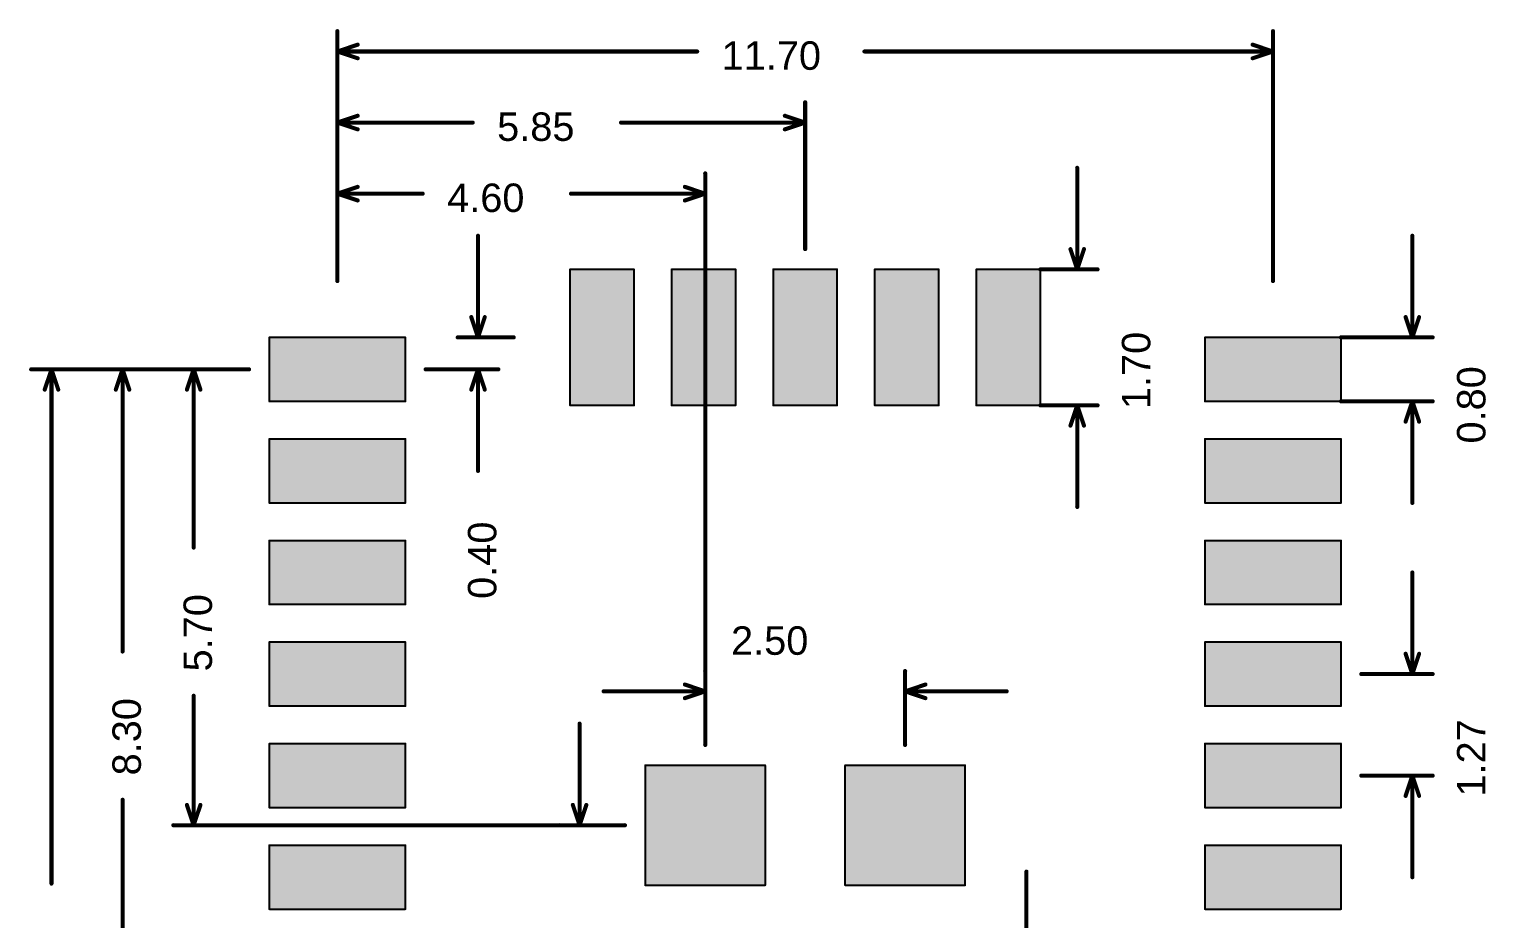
# Model space of a CAD drawing. Header units: inches. Extents: x -3.5 to 14.8, y -17.7 to 3.5.
# Drawn here: x -3.45 to 14.76, y -7.67 to 3.45 of the extents above; entities that cross this region are included whole.
import ezdxf

# ---------------------------------------------------------------- set-up
doc = ezdxf.new("R2010")
doc.units = ezdxf.units.IN
doc.layers.add('Mechanical 16', color=56, linetype='Continuous')
doc.layers.add('Top Layer', color=1, linetype='Continuous')
doc.styles.add('Arial', font='', dxfattribs={"height": 0.2})
doc.styles.get('Arial').set_extended_font_data('Arial')

msp = doc.modelspace()

# ---------------------------------------------------------------- hatches: boundary and pattern name
at = {"layer": 'Top Layer'}
for points in [[(4.11, 0.45), (4.11, -1.25), (3.31, -1.25), (3.31, 0.45)], [(5.38, 0.45), (5.38, -1.25), (4.58, -1.25), (4.58, 0.45)], [(6.65, 0.45), (6.65, -1.25), (5.85, -1.25), (5.85, 0.45)], [(7.92, 0.45), (7.92, -1.25), (7.12, -1.25), (7.12, 0.45)], [(9.19, 0.45), (9.19, -1.25), (8.39, -1.25), (8.39, 0.45)], [(-0.45, -0.4), (1.25, -0.4), (1.25, -1.2), (-0.45, -1.2)], [(12.95, -1.2), (11.25, -1.2), (11.25, -0.4), (12.95, -0.4)], [(-0.45, -1.67), (1.25, -1.67), (1.25, -2.47), (-0.45, -2.47)], [(12.95, -2.47), (11.25, -2.47), (11.25, -1.67), (12.95, -1.67)], [(-0.45, -2.94), (1.25, -2.94), (1.25, -3.74), (-0.45, -3.74)], [(12.95, -3.74), (11.25, -3.74), (11.25, -2.94), (12.95, -2.94)], [(-0.45, -4.21), (1.25, -4.21), (1.25, -5.01), (-0.45, -5.01)], [(12.95, -5.01), (11.25, -5.01), (11.25, -4.21), (12.95, -4.21)], [(-0.45, -5.48), (1.25, -5.48), (1.25, -6.28), (-0.45, -6.28)], [(12.95, -6.28), (11.25, -6.28), (11.25, -5.48), (12.95, -5.48)], [(4.25, -5.75), (5.75, -5.75), (5.75, -7.25), (4.25, -7.25)], [(6.75, -5.75), (8.25, -5.75), (8.25, -7.25), (6.75, -7.25)], [(-0.45, -6.75), (1.25, -6.75), (1.25, -7.55), (-0.45, -7.55)], [(12.95, -7.55), (11.25, -7.55), (11.25, -6.75), (12.95, -6.75)]]:
    msp.add_hatch(color=1, dxfattribs=at).paths.add_polyline_path(points)

# ---------------------------------------------------------------- linework, layer by layer
at = {"layer": 'Mechanical 16'}
for points, const_width in [([(0.4, 0.304), (0.4, 3.429)], 0.0508), ([(0.4, 3.175), (0.654, 3.26)], 0.0508), ([(11.846, 3.26), (12.1, 3.175)], 0.0508), ([(12.1, 0.304), (12.1, 3.429)], 0.0508), ([(0.4, 3.175), (4.9, 3.175)], 0.0508), ([(0.4, 3.175), (0.654, 3.09)], 0.0508), ([(6.991, 3.175), (12.1, 3.175)], 0.0508), ([(11.846, 3.09), (12.1, 3.175)], 0.0508), ([(0.4, 0.304), (0.4, 2.54)], 0.0508), ([(6.25, 0.704), (6.25, 2.54)], 0.0508), ([(0.4, 2.286), (0.654, 2.371)], 0.0508), ([(5.996, 2.371), (6.25, 2.286)], 0.0508), ([(0.4, 2.286), (2.093, 2.286)], 0.0508), ([(0.4, 2.286), (0.654, 2.201)], 0.0508), ([(3.947, 2.286), (6.25, 2.286)], 0.0508), ([(5.996, 2.201), (6.25, 2.286)], 0.0508), ([(0.4, 0.304), (0.4, 1.651)], 0.0508), ([(5, -5.496), (5, 1.651)], 0.0508), ([(9.652, 0.45), (9.652, 1.72)], 0.0508), ([(0.4, 1.397), (0.654, 1.482)], 0.0508), ([(4.746, 1.482), (5, 1.397)], 0.0508), ([(0.4, 1.397), (1.468, 1.397)], 0.0508), ([(0.4, 1.397), (0.654, 1.312)], 0.0508), ([(3.322, 1.397), (5, 1.397)], 0.0508), ([(4.746, 1.312), (5, 1.397)], 0.0508), ([(2.159, -0.4), (2.159, 0.87)], 0.0508), ([(9.567, 0.704), (9.652, 0.45)], 0.0508), ([(9.652, 0.45), (9.737, 0.704)], 0.0508), ([(13.843, -0.4), (13.843, 0.87)], 0.0508), ([(3.31, 0.45), (4.11, 0.45)], 0.025), ([(3.31, -1.25), (3.31, 0.45)], 0.025), ([(4.11, -1.25), (4.11, 0.45)], 0.025), ([(4.58, 0.45), (5.38, 0.45)], 0.025), ([(4.58, -1.25), (4.58, 0.45)], 0.025), ([(5.38, -1.25), (5.38, 0.45)], 0.025), ([(5.85, 0.45), (6.65, 0.45)], 0.025), ([(5.85, -1.25), (5.85, 0.45)], 0.025), ([(6.65, -1.25), (6.65, 0.45)], 0.025), ([(7.12, 0.45), (7.92, 0.45)], 0.025), ([(7.12, -1.25), (7.12, 0.45)], 0.025), ([(7.92, -1.25), (7.92, 0.45)], 0.025), ([(8.39, 0.45), (9.19, 0.45)], 0.025), ([(8.39, -1.25), (8.39, 0.45)], 0.025), ([(9.19, 0.45), (9.906, 0.45)], 0.0508), ([(9.19, -1.25), (9.19, 0.45)], 0.025), ([(2.074, -0.146), (2.159, -0.4)], 0.0508), ([(2.159, -0.4), (2.244, -0.146)], 0.0508), ([(13.758, -0.146), (13.843, -0.4)], 0.0508), ([(13.843, -0.4), (13.928, -0.146)], 0.0508), ([(-0.45, -1.2), (-0.45, -0.4)], 0.025), ([(-0.45, -0.4), (1.25, -0.4)], 0.025), ([(1.25, -1.2), (1.25, -0.4)], 0.025), ([(1.905, -0.4), (2.606, -0.4)], 0.0508), ([(11.25, -0.4), (12.95, -0.4)], 0.025), ([(11.25, -1.2), (11.25, -0.4)], 0.025), ([(12.95, -0.4), (14.097, -0.4)], 0.0508), ([(12.95, -1.2), (12.95, -0.4)], 0.025), ([(-3.429, -0.8), (-0.704, -0.8)], 0.0508), ([(-3.26, -1.054), (-3.175, -0.8)], 0.0508), ([(-3.175, -7.23), (-3.175, -0.8)], 0.0508), ([(-3.175, -0.8), (-3.09, -1.054)], 0.0508), ([(-2.54, -0.8), (-0.704, -0.8)], 0.0508), ([(-2.371, -1.054), (-2.286, -0.8)], 0.0508), ([(-2.286, -4.328), (-2.286, -0.8)], 0.0508), ([(-2.286, -0.8), (-2.201, -1.054)], 0.0508), ([(-1.651, -0.8), (-0.704, -0.8)], 0.0508), ([(-1.482, -1.054), (-1.397, -0.8)], 0.0508), ([(-1.397, -3.028), (-1.397, -0.8)], 0.0508), ([(-1.397, -0.8), (-1.312, -1.054)], 0.0508), ([(1.504, -0.8), (2.413, -0.8)], 0.0508), ([(2.074, -1.054), (2.159, -0.8)], 0.0508), ([(2.159, -2.07), (2.159, -0.8)], 0.0508), ([(2.159, -0.8), (2.244, -1.054)], 0.0508), ([(-0.45, -1.2), (1.25, -1.2)], 0.025), ([(3.31, -1.25), (4.11, -1.25)], 0.025), ([(4.58, -1.25), (5.38, -1.25)], 0.025), ([(5.85, -1.25), (6.65, -1.25)], 0.025), ([(7.12, -1.25), (7.92, -1.25)], 0.025), ([(8.39, -1.25), (9.19, -1.25)], 0.025), ([(9.19, -1.25), (9.906, -1.25)], 0.0508), ([(9.567, -1.504), (9.652, -1.25)], 0.0508), ([(9.652, -2.52), (9.652, -1.25)], 0.0508), ([(9.652, -1.25), (9.737, -1.504)], 0.0508), ([(11.25, -1.2), (12.95, -1.2)], 0.025), ([(12.95, -1.2), (14.097, -1.2)], 0.0508), ([(13.758, -1.454), (13.843, -1.2)], 0.0508), ([(13.843, -2.47), (13.843, -1.2)], 0.0508), ([(13.843, -1.2), (13.928, -1.454)], 0.0508), ([(-0.45, -2.47), (-0.45, -1.67)], 0.025), ([(-0.45, -1.67), (1.25, -1.67)], 0.025), ([(1.25, -2.47), (1.25, -1.67)], 0.025), ([(11.25, -1.67), (12.95, -1.67)], 0.025), ([(11.25, -2.47), (11.25, -1.67)], 0.025), ([(12.95, -2.47), (12.95, -1.67)], 0.025), ([(-0.45, -2.47), (1.25, -2.47)], 0.025), ([(11.25, -2.47), (12.95, -2.47)], 0.025), ([(-0.45, -3.74), (-0.45, -2.94)], 0.025), ([(-0.45, -2.94), (1.25, -2.94)], 0.025), ([(1.25, -3.74), (1.25, -2.94)], 0.025), ([(11.25, -2.94), (12.95, -2.94)], 0.025), ([(11.25, -3.74), (11.25, -2.94)], 0.025), ([(12.95, -3.74), (12.95, -2.94)], 0.025), ([(13.843, -4.61), (13.843, -3.34)], 0.0508), ([(-0.45, -3.74), (1.25, -3.74)], 0.025), ([(11.25, -3.74), (12.95, -3.74)], 0.025), ([(-0.45, -5.01), (-0.45, -4.21)], 0.025), ([(-0.45, -4.21), (1.25, -4.21)], 0.025), ([(1.25, -5.01), (1.25, -4.21)], 0.025), ([(11.25, -4.21), (12.95, -4.21)], 0.025), ([(11.25, -5.01), (11.25, -4.21)], 0.025), ([(12.95, -5.01), (12.95, -4.21)], 0.025), ([(13.758, -4.356), (13.843, -4.61)], 0.0508), ([(13.843, -4.61), (13.928, -4.356)], 0.0508), ([(5, -5.496), (5, -4.572)], 0.0508), ([(7.5, -5.496), (7.5, -4.572)], 0.0508), ([(4.746, -4.741), (5, -4.826)], 0.0508), ([(7.5, -4.826), (7.754, -4.741)], 0.0508), ([(13.204, -4.61), (14.097, -4.61)], 0.0508), ([(-1.397, -6.5), (-1.397, -4.882)], 0.0508), ([(3.73, -4.826), (5, -4.826)], 0.0508), ([(4.746, -4.911), (5, -4.826)], 0.0508), ([(7.5, -4.826), (8.77, -4.826)], 0.0508), ([(7.5, -4.826), (7.754, -4.911)], 0.0508), ([(-0.45, -5.01), (1.25, -5.01)], 0.025), ([(11.25, -5.01), (12.95, -5.01)], 0.025), ([(3.429, -6.5), (3.429, -5.23)], 0.0508), ([(-0.45, -6.28), (-0.45, -5.48)], 0.025), ([(-0.45, -5.48), (1.25, -5.48)], 0.025), ([(1.25, -6.28), (1.25, -5.48)], 0.025), ([(11.25, -5.48), (12.95, -5.48)], 0.025), ([(11.25, -6.28), (11.25, -5.48)], 0.025), ([(12.95, -6.28), (12.95, -5.48)], 0.025), ([(4.25, -5.75), (5.75, -5.75)], 0.025), ([(4.25, -7.25), (4.25, -5.75)], 0.025), ([(5.75, -7.25), (5.75, -5.75)], 0.025), ([(6.75, -7.25), (6.75, -5.75)], 0.025), ([(6.75, -5.75), (8.25, -5.75)], 0.025), ([(8.25, -7.25), (8.25, -5.75)], 0.025), ([(13.204, -5.88), (14.097, -5.88)], 0.0508), ([(13.758, -6.134), (13.843, -5.88)], 0.0508), ([(13.843, -7.15), (13.843, -5.88)], 0.0508), ([(13.843, -5.88), (13.928, -6.134)], 0.0508), ([(-2.286, -9.1), (-2.286, -6.182)], 0.0508), ([(-1.482, -6.246), (-1.397, -6.5)], 0.0508), ([(-1.397, -6.5), (-1.312, -6.246)], 0.0508), ([(-0.45, -6.28), (1.25, -6.28)], 0.025), ([(3.344, -6.246), (3.429, -6.5)], 0.0508), ([(3.429, -6.5), (3.514, -6.246)], 0.0508), ([(11.25, -6.28), (12.95, -6.28)], 0.025), ([(-1.651, -6.5), (3.996, -6.5)], 0.0508), ([(3.175, -6.5), (3.996, -6.5)], 0.0508), ([(-0.45, -7.55), (-0.45, -6.75)], 0.025), ([(-0.45, -6.75), (1.25, -6.75)], 0.025), ([(1.25, -7.55), (1.25, -6.75)], 0.025), ([(11.25, -6.75), (12.95, -6.75)], 0.025), ([(11.25, -7.55), (11.25, -6.75)], 0.025), ([(12.95, -7.55), (12.95, -6.75)], 0.025), ([(9.017, -8.35), (9.017, -7.08)], 0.0508), ([(4.25, -7.25), (5.75, -7.25)], 0.025), ([(6.75, -7.25), (8.25, -7.25)], 0.025), ([(-0.45, -7.55), (1.25, -7.55)], 0.025), ([(11.25, -7.55), (12.95, -7.55)], 0.025)]:
    msp.add_lwpolyline(points, dxfattribs=dict(at, const_width=const_width))
for points, const_width in [([(0.387, 3.429, 1), (0.413, 3.429, 1)], 0.0254), ([(0.641, 3.26, 1), (0.667, 3.26, 1)], 0.0254), ([(11.833, 3.26, 1), (11.859, 3.26, 1)], 0.0254), ([(12.087, 3.429, 1), (12.113, 3.429, 1)], 0.0254), ([(0.387, 3.175, 1), (0.413, 3.175, 1)], 0.0254), ([(0.387, 3.175, 1), (0.413, 3.175, 1)], 0.0254), ([(0.387, 3.175, 1), (0.413, 3.175, 1)], 0.0254), ([(0.641, 3.09, 1), (0.667, 3.09, 1)], 0.0254), ([(4.887, 3.175, 1), (4.913, 3.175, 1)], 0.0254), ([(6.978, 3.175, 1), (7.003, 3.175, 1)], 0.0254), ([(11.833, 3.09, 1), (11.859, 3.09, 1)], 0.0254), ([(12.087, 3.175, 1), (12.113, 3.175, 1)], 0.0254), ([(12.087, 3.175, 1), (12.113, 3.175, 1)], 0.0254), ([(12.087, 3.175, 1), (12.113, 3.175, 1)], 0.0254), ([(0.387, 2.54, 1), (0.413, 2.54, 1)], 0.0254), ([(6.237, 2.54, 1), (6.263, 2.54, 1)], 0.0254), ([(0.641, 2.371, 1), (0.667, 2.371, 1)], 0.0254), ([(5.983, 2.371, 1), (6.009, 2.371, 1)], 0.0254), ([(0.387, 2.286, 1), (0.413, 2.286, 1)], 0.0254), ([(0.387, 2.286, 1), (0.413, 2.286, 1)], 0.0254), ([(0.387, 2.286, 1), (0.413, 2.286, 1)], 0.0254), ([(0.641, 2.201, 1), (0.667, 2.201, 1)], 0.0254), ([(2.081, 2.286, 1), (2.106, 2.286, 1)], 0.0254), ([(3.934, 2.286, 1), (3.96, 2.286, 1)], 0.0254), ([(5.983, 2.201, 1), (6.009, 2.201, 1)], 0.0254), ([(6.237, 2.286, 1), (6.263, 2.286, 1)], 0.0254), ([(6.237, 2.286, 1), (6.263, 2.286, 1)], 0.0254), ([(6.237, 2.286, 1), (6.263, 2.286, 1)], 0.0254), ([(0.387, 1.651, 1), (0.413, 1.651, 1)], 0.0254), ([(4.987, 1.651, 1), (5.013, 1.651, 1)], 0.0254), ([(9.639, 1.72, 1), (9.665, 1.72, 1)], 0.0254), ([(0.641, 1.482, 1), (0.667, 1.482, 1)], 0.0254), ([(4.733, 1.482, 1), (4.759, 1.482, 1)], 0.0254), ([(0.387, 1.397, 1), (0.413, 1.397, 1)], 0.0254), ([(0.387, 1.397, 1), (0.413, 1.397, 1)], 0.0254), ([(0.387, 1.397, 1), (0.413, 1.397, 1)], 0.0254), ([(0.641, 1.312, 1), (0.667, 1.312, 1)], 0.0254), ([(1.456, 1.397, 1), (1.481, 1.397, 1)], 0.0254), ([(3.309, 1.397, 1), (3.335, 1.397, 1)], 0.0254), ([(4.733, 1.312, 1), (4.759, 1.312, 1)], 0.0254), ([(4.987, 1.397, 1), (5.013, 1.397, 1)], 0.0254), ([(4.987, 1.397, 1), (5.013, 1.397, 1)], 0.0254), ([(4.987, 1.397, 1), (5.013, 1.397, 1)], 0.0254), ([(2.146, 0.87, 1), (2.172, 0.87, 1)], 0.0254), ([(6.237, 0.704, 1), (6.263, 0.704, 1)], 0.0254), ([(9.555, 0.704, 1), (9.58, 0.704, 1)], 0.0254), ([(9.724, 0.704, 1), (9.749, 0.704, 1)], 0.0254), ([(13.83, 0.87, 1), (13.856, 0.87, 1)], 0.0254), ([(3.304, 0.45, 1), (3.316, 0.45, 1)], 0.0125), ([(3.304, 0.45, 1), (3.316, 0.45, 1)], 0.0125), ([(4.104, 0.45, 1), (4.116, 0.45, 1)], 0.0125), ([(4.104, 0.45, 1), (4.116, 0.45, 1)], 0.0125), ([(4.574, 0.45, 1), (4.586, 0.45, 1)], 0.0125), ([(4.574, 0.45, 1), (4.586, 0.45, 1)], 0.0125), ([(5.374, 0.45, 1), (5.386, 0.45, 1)], 0.0125), ([(5.374, 0.45, 1), (5.386, 0.45, 1)], 0.0125), ([(5.844, 0.45, 1), (5.856, 0.45, 1)], 0.0125), ([(5.844, 0.45, 1), (5.856, 0.45, 1)], 0.0125), ([(6.644, 0.45, 1), (6.656, 0.45, 1)], 0.0125), ([(6.644, 0.45, 1), (6.656, 0.45, 1)], 0.0125), ([(7.114, 0.45, 1), (7.126, 0.45, 1)], 0.0125), ([(7.114, 0.45, 1), (7.126, 0.45, 1)], 0.0125), ([(7.914, 0.45, 1), (7.926, 0.45, 1)], 0.0125), ([(7.914, 0.45, 1), (7.926, 0.45, 1)], 0.0125), ([(8.384, 0.45, 1), (8.396, 0.45, 1)], 0.0125), ([(8.384, 0.45, 1), (8.396, 0.45, 1)], 0.0125), ([(9.177, 0.45, 1), (9.203, 0.45, 1)], 0.0254), ([(9.184, 0.45, 1), (9.196, 0.45, 1)], 0.0125), ([(9.184, 0.45, 1), (9.196, 0.45, 1)], 0.0125), ([(9.639, 0.45, 1), (9.665, 0.45, 1)], 0.0254), ([(9.639, 0.45, 1), (9.665, 0.45, 1)], 0.0254), ([(9.639, 0.45, 1), (9.665, 0.45, 1)], 0.0254), ([(9.893, 0.45, 1), (9.919, 0.45, 1)], 0.0254), ([(0.387, 0.304, 1), (0.413, 0.304, 1)], 0.0254), ([(0.387, 0.304, 1), (0.413, 0.304, 1)], 0.0254), ([(0.387, 0.304, 1), (0.413, 0.304, 1)], 0.0254), ([(12.087, 0.304, 1), (12.113, 0.304, 1)], 0.0254), ([(2.062, -0.146, 1), (2.087, -0.146, 1)], 0.0254), ([(2.231, -0.146, 1), (2.256, -0.146, 1)], 0.0254), ([(13.746, -0.146, 1), (13.771, -0.146, 1)], 0.0254), ([(13.915, -0.146, 1), (13.94, -0.146, 1)], 0.0254), ([(-0.456, -0.4, 1), (-0.444, -0.4, 1)], 0.0125), ([(-0.456, -0.4, 1), (-0.444, -0.4, 1)], 0.0125), ([(1.244, -0.4, 1), (1.256, -0.4, 1)], 0.0125), ([(1.244, -0.4, 1), (1.256, -0.4, 1)], 0.0125), ([(1.892, -0.4, 1), (1.918, -0.4, 1)], 0.0254), ([(2.146, -0.4, 1), (2.172, -0.4, 1)], 0.0254), ([(2.146, -0.4, 1), (2.172, -0.4, 1)], 0.0254), ([(2.146, -0.4, 1), (2.172, -0.4, 1)], 0.0254), ([(2.593, -0.4, 1), (2.619, -0.4, 1)], 0.0254), ([(11.244, -0.4, 1), (11.256, -0.4, 1)], 0.0125), ([(11.244, -0.4, 1), (11.256, -0.4, 1)], 0.0125), ([(12.937, -0.4, 1), (12.963, -0.4, 1)], 0.0254), ([(12.944, -0.4, 1), (12.956, -0.4, 1)], 0.0125), ([(12.944, -0.4, 1), (12.956, -0.4, 1)], 0.0125), ([(13.83, -0.4, 1), (13.856, -0.4, 1)], 0.0254), ([(13.83, -0.4, 1), (13.856, -0.4, 1)], 0.0254), ([(13.83, -0.4, 1), (13.856, -0.4, 1)], 0.0254), ([(14.084, -0.4, 1), (14.11, -0.4, 1)], 0.0254), ([(-3.442, -0.8, 1), (-3.416, -0.8, 1)], 0.0254), ([(-3.188, -0.8, 1), (-3.162, -0.8, 1)], 0.0254), ([(-3.188, -0.8, 1), (-3.162, -0.8, 1)], 0.0254), ([(-3.188, -0.8, 1), (-3.162, -0.8, 1)], 0.0254), ([(-2.553, -0.8, 1), (-2.527, -0.8, 1)], 0.0254), ([(-2.299, -0.8, 1), (-2.273, -0.8, 1)], 0.0254), ([(-2.299, -0.8, 1), (-2.273, -0.8, 1)], 0.0254), ([(-2.299, -0.8, 1), (-2.273, -0.8, 1)], 0.0254), ([(-1.664, -0.8, 1), (-1.638, -0.8, 1)], 0.0254), ([(-1.41, -0.8, 1), (-1.384, -0.8, 1)], 0.0254), ([(-1.41, -0.8, 1), (-1.384, -0.8, 1)], 0.0254), ([(-1.41, -0.8, 1), (-1.384, -0.8, 1)], 0.0254), ([(-0.717, -0.8, 1), (-0.691, -0.8, 1)], 0.0254), ([(-0.717, -0.8, 1), (-0.691, -0.8, 1)], 0.0254), ([(-0.717, -0.8, 1), (-0.691, -0.8, 1)], 0.0254), ([(1.491, -0.8, 1), (1.517, -0.8, 1)], 0.0254), ([(2.146, -0.8, 1), (2.172, -0.8, 1)], 0.0254), ([(2.146, -0.8, 1), (2.172, -0.8, 1)], 0.0254), ([(2.146, -0.8, 1), (2.172, -0.8, 1)], 0.0254), ([(2.4, -0.8, 1), (2.426, -0.8, 1)], 0.0254), ([(-3.272, -1.054, 1), (-3.247, -1.054, 1)], 0.0254), ([(-3.103, -1.054, 1), (-3.078, -1.054, 1)], 0.0254), ([(-2.383, -1.054, 1), (-2.358, -1.054, 1)], 0.0254), ([(-2.214, -1.054, 1), (-2.189, -1.054, 1)], 0.0254), ([(-1.494, -1.054, 1), (-1.469, -1.054, 1)], 0.0254), ([(-1.325, -1.054, 1), (-1.3, -1.054, 1)], 0.0254), ([(2.062, -1.054, 1), (2.087, -1.054, 1)], 0.0254), ([(2.231, -1.054, 1), (2.256, -1.054, 1)], 0.0254), ([(-0.456, -1.2, 1), (-0.444, -1.2, 1)], 0.0125), ([(-0.456, -1.2, 1), (-0.444, -1.2, 1)], 0.0125), ([(1.244, -1.2, 1), (1.256, -1.2, 1)], 0.0125), ([(1.244, -1.2, 1), (1.256, -1.2, 1)], 0.0125), ([(3.304, -1.25, 1), (3.316, -1.25, 1)], 0.0125), ([(3.304, -1.25, 1), (3.316, -1.25, 1)], 0.0125), ([(4.104, -1.25, 1), (4.116, -1.25, 1)], 0.0125), ([(4.104, -1.25, 1), (4.116, -1.25, 1)], 0.0125), ([(4.574, -1.25, 1), (4.586, -1.25, 1)], 0.0125), ([(4.574, -1.25, 1), (4.586, -1.25, 1)], 0.0125), ([(5.374, -1.25, 1), (5.386, -1.25, 1)], 0.0125), ([(5.374, -1.25, 1), (5.386, -1.25, 1)], 0.0125), ([(5.844, -1.25, 1), (5.856, -1.25, 1)], 0.0125), ([(5.844, -1.25, 1), (5.856, -1.25, 1)], 0.0125), ([(6.644, -1.25, 1), (6.656, -1.25, 1)], 0.0125), ([(6.644, -1.25, 1), (6.656, -1.25, 1)], 0.0125), ([(7.114, -1.25, 1), (7.126, -1.25, 1)], 0.0125), ([(7.114, -1.25, 1), (7.126, -1.25, 1)], 0.0125), ([(7.914, -1.25, 1), (7.926, -1.25, 1)], 0.0125), ([(7.914, -1.25, 1), (7.926, -1.25, 1)], 0.0125), ([(8.384, -1.25, 1), (8.396, -1.25, 1)], 0.0125), ([(8.384, -1.25, 1), (8.396, -1.25, 1)], 0.0125), ([(9.177, -1.25, 1), (9.203, -1.25, 1)], 0.0254), ([(9.184, -1.25, 1), (9.196, -1.25, 1)], 0.0125), ([(9.184, -1.25, 1), (9.196, -1.25, 1)], 0.0125), ([(9.639, -1.25, 1), (9.665, -1.25, 1)], 0.0254), ([(9.639, -1.25, 1), (9.665, -1.25, 1)], 0.0254), ([(9.639, -1.25, 1), (9.665, -1.25, 1)], 0.0254), ([(9.893, -1.25, 1), (9.919, -1.25, 1)], 0.0254), ([(11.244, -1.2, 1), (11.256, -1.2, 1)], 0.0125), ([(11.244, -1.2, 1), (11.256, -1.2, 1)], 0.0125), ([(12.937, -1.2, 1), (12.963, -1.2, 1)], 0.0254), ([(12.944, -1.2, 1), (12.956, -1.2, 1)], 0.0125), ([(12.944, -1.2, 1), (12.956, -1.2, 1)], 0.0125), ([(13.83, -1.2, 1), (13.856, -1.2, 1)], 0.0254), ([(13.83, -1.2, 1), (13.856, -1.2, 1)], 0.0254), ([(13.83, -1.2, 1), (13.856, -1.2, 1)], 0.0254), ([(14.084, -1.2, 1), (14.11, -1.2, 1)], 0.0254), ([(13.746, -1.454, 1), (13.771, -1.454, 1)], 0.0254), ([(13.915, -1.454, 1), (13.94, -1.454, 1)], 0.0254), ([(9.555, -1.504, 1), (9.58, -1.504, 1)], 0.0254), ([(9.724, -1.504, 1), (9.749, -1.504, 1)], 0.0254), ([(-0.456, -1.67, 1), (-0.444, -1.67, 1)], 0.0125), ([(-0.456, -1.67, 1), (-0.444, -1.67, 1)], 0.0125), ([(1.244, -1.67, 1), (1.256, -1.67, 1)], 0.0125), ([(1.244, -1.67, 1), (1.256, -1.67, 1)], 0.0125), ([(11.244, -1.67, 1), (11.256, -1.67, 1)], 0.0125), ([(11.244, -1.67, 1), (11.256, -1.67, 1)], 0.0125), ([(12.944, -1.67, 1), (12.956, -1.67, 1)], 0.0125), ([(12.944, -1.67, 1), (12.956, -1.67, 1)], 0.0125), ([(2.146, -2.07, 1), (2.172, -2.07, 1)], 0.0254), ([(-0.456, -2.47, 1), (-0.444, -2.47, 1)], 0.0125), ([(-0.456, -2.47, 1), (-0.444, -2.47, 1)], 0.0125), ([(1.244, -2.47, 1), (1.256, -2.47, 1)], 0.0125), ([(1.244, -2.47, 1), (1.256, -2.47, 1)], 0.0125), ([(9.639, -2.52, 1), (9.665, -2.52, 1)], 0.0254), ([(11.244, -2.47, 1), (11.256, -2.47, 1)], 0.0125), ([(11.244, -2.47, 1), (11.256, -2.47, 1)], 0.0125), ([(12.944, -2.47, 1), (12.956, -2.47, 1)], 0.0125), ([(12.944, -2.47, 1), (12.956, -2.47, 1)], 0.0125), ([(13.83, -2.47, 1), (13.856, -2.47, 1)], 0.0254), ([(-1.41, -3.028, 1), (-1.384, -3.028, 1)], 0.0254), ([(-0.456, -2.94, 1), (-0.444, -2.94, 1)], 0.0125), ([(-0.456, -2.94, 1), (-0.444, -2.94, 1)], 0.0125), ([(1.244, -2.94, 1), (1.256, -2.94, 1)], 0.0125), ([(1.244, -2.94, 1), (1.256, -2.94, 1)], 0.0125), ([(11.244, -2.94, 1), (11.256, -2.94, 1)], 0.0125), ([(11.244, -2.94, 1), (11.256, -2.94, 1)], 0.0125), ([(12.944, -2.94, 1), (12.956, -2.94, 1)], 0.0125), ([(12.944, -2.94, 1), (12.956, -2.94, 1)], 0.0125), ([(13.83, -3.34, 1), (13.856, -3.34, 1)], 0.0254), ([(-0.456, -3.74, 1), (-0.444, -3.74, 1)], 0.0125), ([(-0.456, -3.74, 1), (-0.444, -3.74, 1)], 0.0125), ([(1.244, -3.74, 1), (1.256, -3.74, 1)], 0.0125), ([(1.244, -3.74, 1), (1.256, -3.74, 1)], 0.0125), ([(11.244, -3.74, 1), (11.256, -3.74, 1)], 0.0125), ([(11.244, -3.74, 1), (11.256, -3.74, 1)], 0.0125), ([(12.944, -3.74, 1), (12.956, -3.74, 1)], 0.0125), ([(12.944, -3.74, 1), (12.956, -3.74, 1)], 0.0125), ([(-2.299, -4.328, 1), (-2.273, -4.328, 1)], 0.0254), ([(-0.456, -4.21, 1), (-0.444, -4.21, 1)], 0.0125), ([(-0.456, -4.21, 1), (-0.444, -4.21, 1)], 0.0125), ([(1.244, -4.21, 1), (1.256, -4.21, 1)], 0.0125), ([(1.244, -4.21, 1), (1.256, -4.21, 1)], 0.0125), ([(11.244, -4.21, 1), (11.256, -4.21, 1)], 0.0125), ([(11.244, -4.21, 1), (11.256, -4.21, 1)], 0.0125), ([(12.944, -4.21, 1), (12.956, -4.21, 1)], 0.0125), ([(12.944, -4.21, 1), (12.956, -4.21, 1)], 0.0125), ([(13.746, -4.356, 1), (13.771, -4.356, 1)], 0.0254), ([(13.915, -4.356, 1), (13.94, -4.356, 1)], 0.0254), ([(4.987, -4.572, 1), (5.013, -4.572, 1)], 0.0254), ([(7.487, -4.572, 1), (7.513, -4.572, 1)], 0.0254), ([(4.733, -4.741, 1), (4.759, -4.741, 1)], 0.0254), ([(7.741, -4.741, 1), (7.767, -4.741, 1)], 0.0254), ([(13.191, -4.61, 1), (13.217, -4.61, 1)], 0.0254), ([(13.83, -4.61, 1), (13.856, -4.61, 1)], 0.0254), ([(13.83, -4.61, 1), (13.856, -4.61, 1)], 0.0254), ([(13.83, -4.61, 1), (13.856, -4.61, 1)], 0.0254), ([(14.084, -4.61, 1), (14.11, -4.61, 1)], 0.0254), ([(-1.41, -4.882, 1), (-1.384, -4.882, 1)], 0.0254), ([(3.717, -4.826, 1), (3.743, -4.826, 1)], 0.0254), ([(4.733, -4.911, 1), (4.759, -4.911, 1)], 0.0254), ([(4.987, -4.826, 1), (5.013, -4.826, 1)], 0.0254), ([(4.987, -4.826, 1), (5.013, -4.826, 1)], 0.0254), ([(4.987, -4.826, 1), (5.013, -4.826, 1)], 0.0254), ([(7.487, -4.826, 1), (7.513, -4.826, 1)], 0.0254), ([(7.487, -4.826, 1), (7.513, -4.826, 1)], 0.0254), ([(7.487, -4.826, 1), (7.513, -4.826, 1)], 0.0254), ([(7.741, -4.911, 1), (7.767, -4.911, 1)], 0.0254), ([(8.757, -4.826, 1), (8.783, -4.826, 1)], 0.0254), ([(-0.456, -5.01, 1), (-0.444, -5.01, 1)], 0.0125), ([(-0.456, -5.01, 1), (-0.444, -5.01, 1)], 0.0125), ([(1.244, -5.01, 1), (1.256, -5.01, 1)], 0.0125), ([(1.244, -5.01, 1), (1.256, -5.01, 1)], 0.0125), ([(11.244, -5.01, 1), (11.256, -5.01, 1)], 0.0125), ([(11.244, -5.01, 1), (11.256, -5.01, 1)], 0.0125), ([(12.944, -5.01, 1), (12.956, -5.01, 1)], 0.0125), ([(12.944, -5.01, 1), (12.956, -5.01, 1)], 0.0125), ([(3.416, -5.23, 1), (3.442, -5.23, 1)], 0.0254), ([(-0.456, -5.48, 1), (-0.444, -5.48, 1)], 0.0125), ([(-0.456, -5.48, 1), (-0.444, -5.48, 1)], 0.0125), ([(1.244, -5.48, 1), (1.256, -5.48, 1)], 0.0125), ([(1.244, -5.48, 1), (1.256, -5.48, 1)], 0.0125), ([(4.987, -5.496, 1), (5.013, -5.496, 1)], 0.0254), ([(4.987, -5.496, 1), (5.013, -5.496, 1)], 0.0254), ([(7.487, -5.496, 1), (7.513, -5.496, 1)], 0.0254), ([(11.244, -5.48, 1), (11.256, -5.48, 1)], 0.0125), ([(11.244, -5.48, 1), (11.256, -5.48, 1)], 0.0125), ([(12.944, -5.48, 1), (12.956, -5.48, 1)], 0.0125), ([(12.944, -5.48, 1), (12.956, -5.48, 1)], 0.0125), ([(4.244, -5.75, 1), (4.256, -5.75, 1)], 0.0125), ([(4.244, -5.75, 1), (4.256, -5.75, 1)], 0.0125), ([(5.744, -5.75, 1), (5.756, -5.75, 1)], 0.0125), ([(5.744, -5.75, 1), (5.756, -5.75, 1)], 0.0125), ([(6.744, -5.75, 1), (6.756, -5.75, 1)], 0.0125), ([(6.744, -5.75, 1), (6.756, -5.75, 1)], 0.0125), ([(8.244, -5.75, 1), (8.256, -5.75, 1)], 0.0125), ([(8.244, -5.75, 1), (8.256, -5.75, 1)], 0.0125), ([(13.191, -5.88, 1), (13.217, -5.88, 1)], 0.0254), ([(13.83, -5.88, 1), (13.856, -5.88, 1)], 0.0254), ([(13.83, -5.88, 1), (13.856, -5.88, 1)], 0.0254), ([(13.83, -5.88, 1), (13.856, -5.88, 1)], 0.0254), ([(14.084, -5.88, 1), (14.11, -5.88, 1)], 0.0254), ([(-2.299, -6.182, 1), (-2.273, -6.182, 1)], 0.0254), ([(13.746, -6.134, 1), (13.771, -6.134, 1)], 0.0254), ([(13.915, -6.134, 1), (13.94, -6.134, 1)], 0.0254), ([(-1.494, -6.246, 1), (-1.469, -6.246, 1)], 0.0254), ([(-1.325, -6.246, 1), (-1.3, -6.246, 1)], 0.0254), ([(-0.456, -6.28, 1), (-0.444, -6.28, 1)], 0.0125), ([(-0.456, -6.28, 1), (-0.444, -6.28, 1)], 0.0125), ([(1.244, -6.28, 1), (1.256, -6.28, 1)], 0.0125), ([(1.244, -6.28, 1), (1.256, -6.28, 1)], 0.0125), ([(3.332, -6.246, 1), (3.357, -6.246, 1)], 0.0254), ([(3.501, -6.246, 1), (3.526, -6.246, 1)], 0.0254), ([(11.244, -6.28, 1), (11.256, -6.28, 1)], 0.0125), ([(11.244, -6.28, 1), (11.256, -6.28, 1)], 0.0125), ([(12.944, -6.28, 1), (12.956, -6.28, 1)], 0.0125), ([(12.944, -6.28, 1), (12.956, -6.28, 1)], 0.0125), ([(-1.664, -6.5, 1), (-1.638, -6.5, 1)], 0.0254), ([(-1.41, -6.5, 1), (-1.384, -6.5, 1)], 0.0254), ([(-1.41, -6.5, 1), (-1.384, -6.5, 1)], 0.0254), ([(-1.41, -6.5, 1), (-1.384, -6.5, 1)], 0.0254), ([(3.162, -6.5, 1), (3.188, -6.5, 1)], 0.0254), ([(3.416, -6.5, 1), (3.442, -6.5, 1)], 0.0254), ([(3.416, -6.5, 1), (3.442, -6.5, 1)], 0.0254), ([(3.416, -6.5, 1), (3.442, -6.5, 1)], 0.0254), ([(3.983, -6.5, 1), (4.009, -6.5, 1)], 0.0254), ([(3.983, -6.5, 1), (4.009, -6.5, 1)], 0.0254), ([(-0.456, -6.75, 1), (-0.444, -6.75, 1)], 0.0125), ([(-0.456, -6.75, 1), (-0.444, -6.75, 1)], 0.0125), ([(1.244, -6.75, 1), (1.256, -6.75, 1)], 0.0125), ([(1.244, -6.75, 1), (1.256, -6.75, 1)], 0.0125), ([(11.244, -6.75, 1), (11.256, -6.75, 1)], 0.0125), ([(11.244, -6.75, 1), (11.256, -6.75, 1)], 0.0125), ([(12.944, -6.75, 1), (12.956, -6.75, 1)], 0.0125), ([(12.944, -6.75, 1), (12.956, -6.75, 1)], 0.0125), ([(9.004, -7.08, 1), (9.03, -7.08, 1)], 0.0254), ([(-3.188, -7.23, 1), (-3.162, -7.23, 1)], 0.0254), ([(4.244, -7.25, 1), (4.256, -7.25, 1)], 0.0125), ([(4.244, -7.25, 1), (4.256, -7.25, 1)], 0.0125), ([(5.744, -7.25, 1), (5.756, -7.25, 1)], 0.0125), ([(5.744, -7.25, 1), (5.756, -7.25, 1)], 0.0125), ([(6.744, -7.25, 1), (6.756, -7.25, 1)], 0.0125), ([(6.744, -7.25, 1), (6.756, -7.25, 1)], 0.0125), ([(8.244, -7.25, 1), (8.256, -7.25, 1)], 0.0125), ([(8.244, -7.25, 1), (8.256, -7.25, 1)], 0.0125), ([(13.83, -7.15, 1), (13.856, -7.15, 1)], 0.0254), ([(-0.456, -7.55, 1), (-0.444, -7.55, 1)], 0.0125), ([(-0.456, -7.55, 1), (-0.444, -7.55, 1)], 0.0125), ([(1.244, -7.55, 1), (1.256, -7.55, 1)], 0.0125), ([(1.244, -7.55, 1), (1.256, -7.55, 1)], 0.0125), ([(11.244, -7.55, 1), (11.256, -7.55, 1)], 0.0125), ([(11.244, -7.55, 1), (11.256, -7.55, 1)], 0.0125), ([(12.944, -7.55, 1), (12.956, -7.55, 1)], 0.0125), ([(12.944, -7.55, 1), (12.956, -7.55, 1)], 0.0125)]:
    msp.add_lwpolyline(points, format="xyb", close=True, dxfattribs=dict(at, const_width=const_width))

# ---------------------------------------------------------------- texts
at = {"layer": 'Mechanical 16', "style": 'Arial'}
for s, p in [('11.70', (5.205, 2.946)), ('5.85', (2.398, 2.057)), ('4.60', (1.773, 1.168)), ('2.50', (5.323, -4.369))]:
    msp.add_text(s, height=0.3556, dxfattribs=at).set_placement(p)
for s, p in [('1.70', (10.566, -1.297)), ('0.80', (14.757, -1.727)), ('0.40', (2.388, -3.67)), ('5.70', (-1.168, -4.577)), ('8.30', (-2.057, -5.877)), ('1.27', (14.757, -6.142))]:
    msp.add_text(s, height=0.3556, rotation=90, dxfattribs=at).set_placement(p)

doc.saveas('drawing.dxf')
